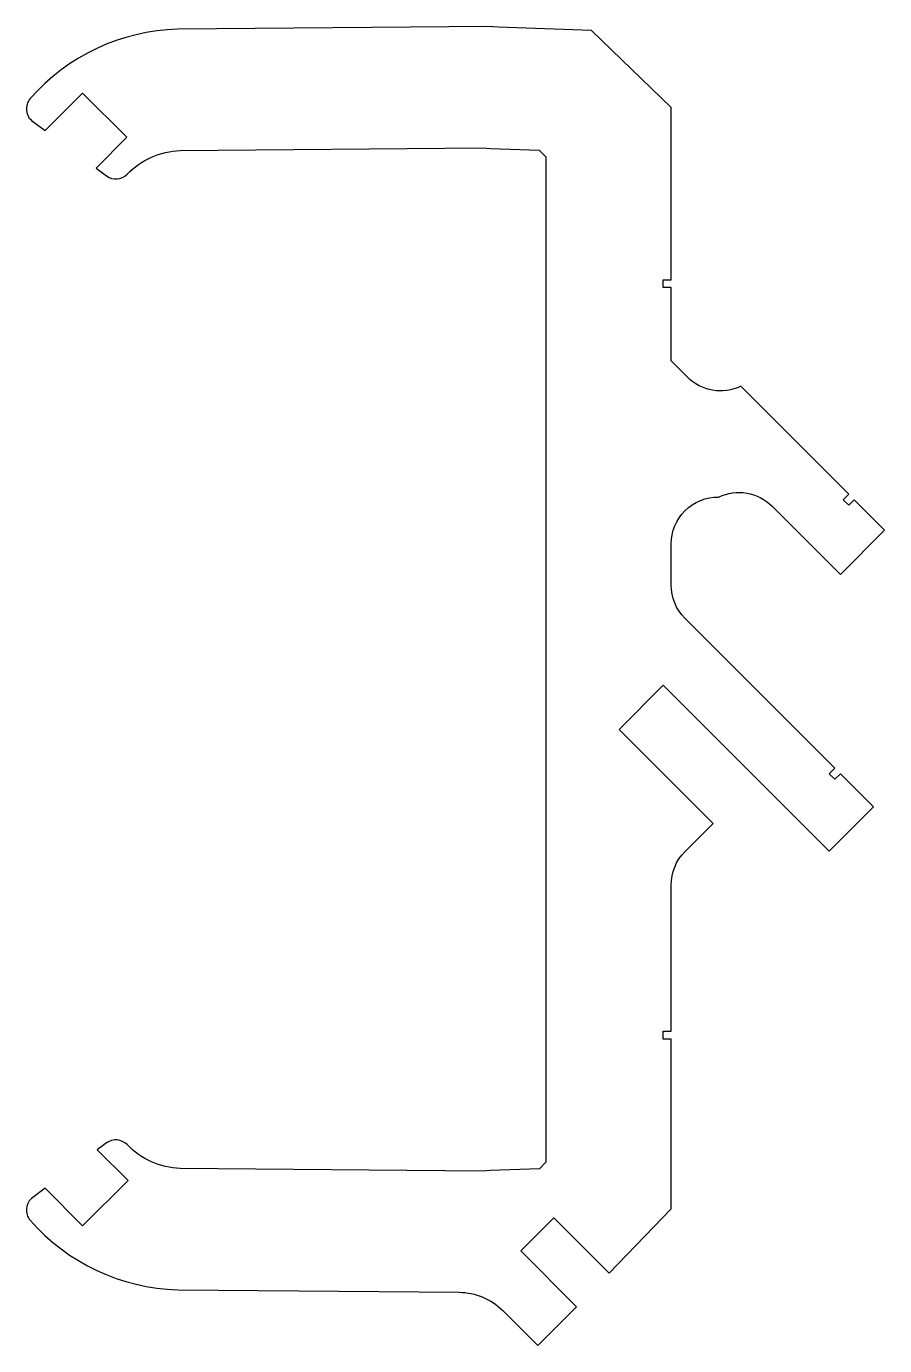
# Model space of a CAD drawing. Header units: millimetres. Extents: x -28.1 to 26.7, y -19.8 to 64.4.
import ezdxf

# ---------------------------------------------------------------- set-up
doc = ezdxf.new("R2010")
doc.units = ezdxf.units.MM

msp = doc.modelspace()

# ---------------------------------------------------------------- linework, layer by layer
msp.add_lwpolyline([(-21.67, -6.994, 0.375558), (-22.982, -6.885), (-23.572, -7.321), (-21.611, -9.282), (-24.51, -12.181), (-26.91, -9.782), (-27.699, -10.364, 0.438866), (-27.858, -11.828, 0.209121), (-18.43, -16.262), (-0.448, -16.424, -0.19657), (2.344, -17.595), (4.581, -19.831), (7.055, -17.356), (3.483, -13.784), (5.604, -11.663), (9.14, -15.198), (13.096, -11.101), (13.096, -0.25), (12.596, -0.25), (12.596, 0.25), (13.096, 0.25), (13.096, 9.589, -0.198912), (13.975, 11.711), (15.781, 13.516), (9.77, 19.527), (12.599, 22.355), (23.205, 11.749), (26.034, 14.577), (23.912, 16.698), (23.559, 16.345), (23.205, 16.698), (23.559, 17.052), (13.975, 26.636, -0.198912), (13.096, 28.757), (13.096, 31.376, -0.417938), (16.134, 34.376, -0.317837), (19.548, 33.79), (23.912, 29.426), (26.741, 32.255), (24.796, 34.199), (24.443, 33.846), (24.089, 34.199), (24.443, 34.553), (17.548, 41.447, -0.317837), (14.134, 42.033), (13.096, 43.071), (13.096, 47.75), (12.596, 47.75), (12.596, 48.25), (13.096, 48.25), (13.096, 59.265), (8.014, 64.172), (2.036, 64.381), (1.361, 64.44), (-18.43, 64.262, 0.209121), (-27.858, 59.828, 0.438866), (-27.699, 58.364), (-26.91, 57.782), (-24.51, 60.181), (-21.682, 57.353), (-23.654, 55.381), (-22.982, 54.885, 0.375558), (-21.67, 54.994, -0.193115), (-18.27, 56.513), (1.044, 56.687), (1.544, 56.643), (4.664, 56.534), (5.096, 56.117), (5.096, -8.117), (4.694, -8.533), (1.544, -8.643), (1.044, -8.687), (-18.27, -8.513, -0.193115)], format="xyb", close=True)

doc.saveas('drawing.dxf')
